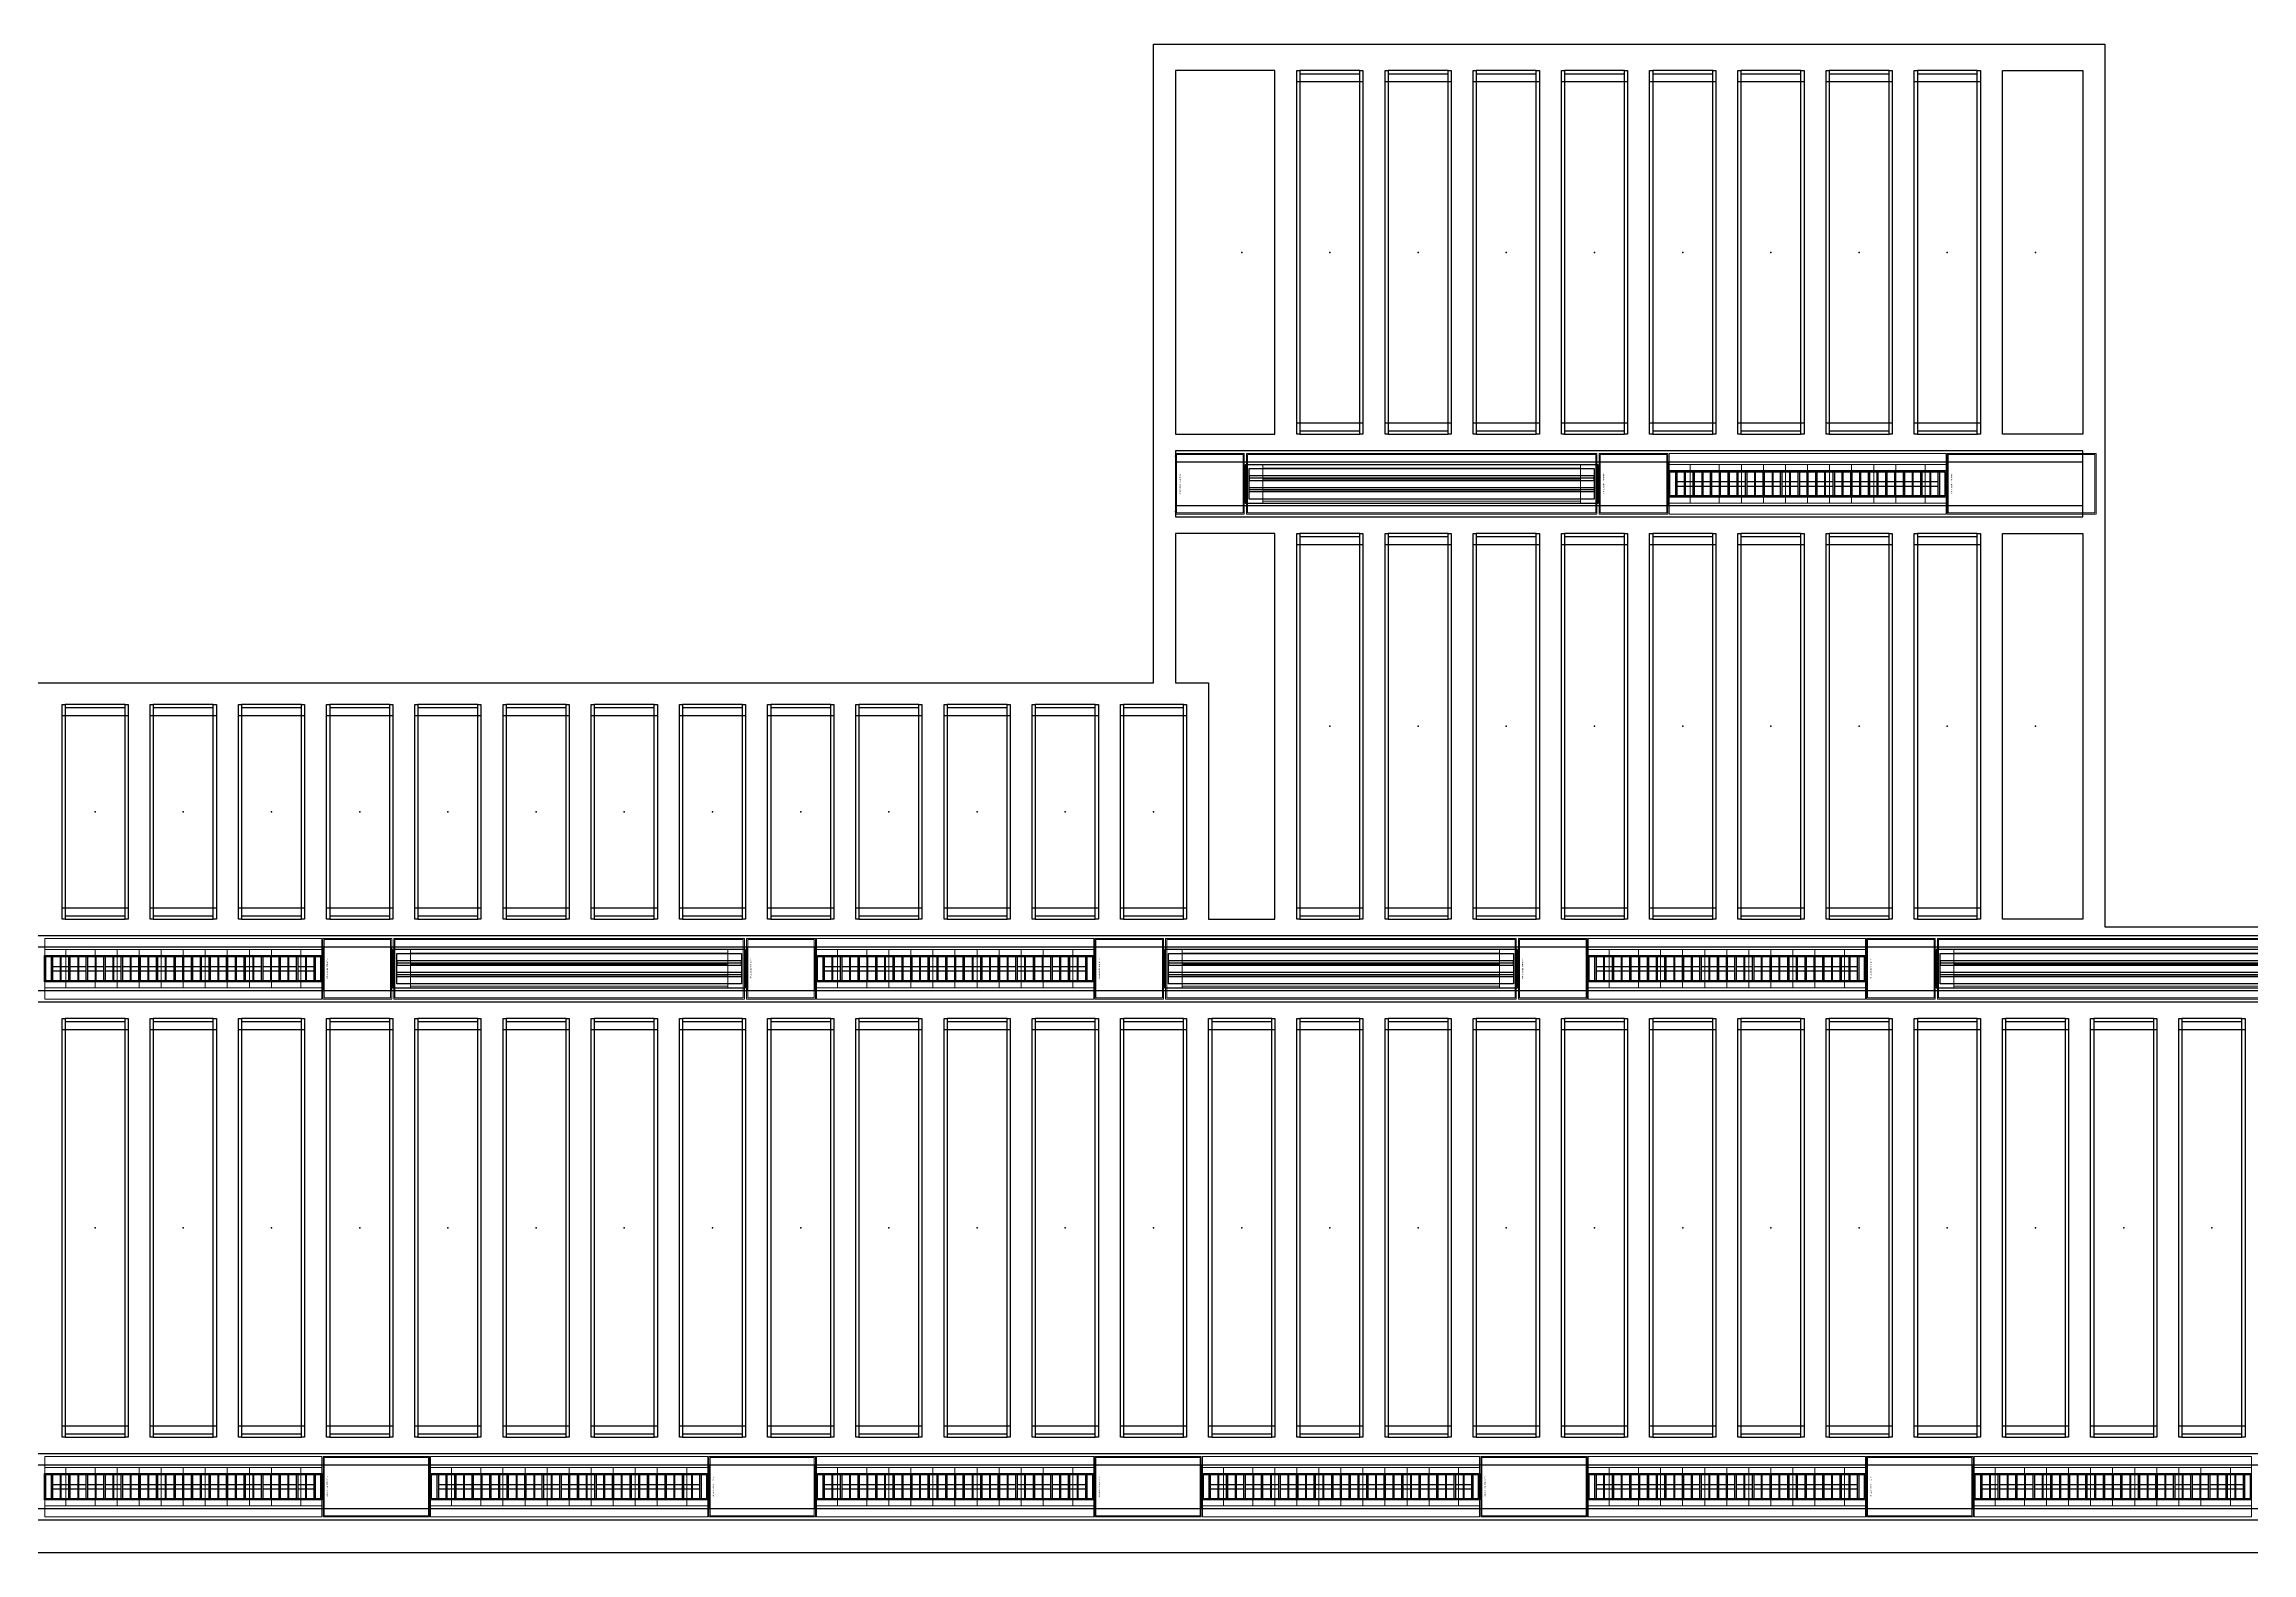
# Model space of a CAD drawing. Header units: millimetres. Extents: x 813027 to 1148939, y -931049 to -10.
# Drawn here: x 945509 to 955521, y -914295 to -907450 of the extents above; entities that cross this region are included whole.
import ezdxf
from ezdxf.enums import TextEntityAlignment as Align

# ---------------------------------------------------------------- set-up
doc = ezdxf.new("R2010")
doc.units = ezdxf.units.MM
doc.linetypes.add('DPA_Hidden 50', pattern=[3, 2, -1])
for name, color, linetype in [('000 - WIPEOUT', 250, 'Continuous'), ('001 - ASCESSORIES', 1, 'Continuous'), ('A04_TUBE SERIES', 2, 'Continuous'), ('A11_ALU.SOLID SHEET', 7, 'Continuous')]:
    doc.layers.add(name, color=color, linetype=linetype)
doc.layers.add('A-GLAZ-CURT', color=2, linetype='Continuous', lineweight=9)

# ---------------------------------------------------------------- blocks, each defined once
blk = doc.blocks.new('*U485')
at = {"color": 1}
blk.add_wipeout([(628, -60), (-629, -60), (-629, 60), (628, 60)], dxfattribs=at).dxf.layer = '000 - WIPEOUT'
at = {"layer": '001 - ASCESSORIES', "color": 0}
blk.add_lwpolyline([(628, -60), (-629, -60), (-629, 60), (628, 60)], close=True, dxfattribs=at)
at = {"layer": '001 - ASCESSORIES'}
for points in [[(623, -55), (-624, -55), (-624, 55), (623, 55)], [(-593, -55), (-598, -55), (-598, 55), (-593, 55)], [(-559, -55), (-554, -55), (-554, 55), (-559, 55)], [(-514, -55), (-519, -55), (-519, 55), (-514, 55)], [(-479, -55), (-474, -55), (-474, 55), (-479, 55)], [(-435, -55), (-440, -55), (-440, 55), (-435, 55)], [(-400, -55), (-395, -55), (-395, 55), (-400, 55)], [(-355, -55), (-360, -55), (-360, 55), (-355, 55)], [(-320, -55), (-315, -55), (-315, 55), (-320, 55)], [(-276, -55), (-281, -55), (-281, 55), (-276, 55)], [(-241, -55), (-236, -55), (-236, 55), (-241, 55)], [(-196, -55), (-201, -55), (-201, 55), (-196, 55)], [(-161, -55), (-156, -55), (-156, 55), (-161, 55)], [(-117, -55), (-122, -55), (-122, 55), (-117, 55)], [(-82, -55), (-77, -55), (-77, 55), (-82, 55)], [(-37, -55), (-42, -55), (-42, 55), (-37, 55)], [(-3, -55), (3, -55), (3, 55), (-3, 55)], [(42, -55), (37, -55), (37, 55), (42, 55)], [(77, -55), (82, -55), (82, 55), (77, 55)], [(122, -55), (117, -55), (117, 55), (122, 55)], [(156, -55), (161, -55), (161, 55), (156, 55)], [(201, -55), (196, -55), (196, 55), (201, 55)], [(236, -55), (241, -55), (241, 55), (236, 55)], [(281, -55), (276, -55), (276, 55), (281, 55)], [(315, -55), (320, -55), (320, 55), (315, 55)], [(360, -55), (355, -55), (355, 55), (360, 55)], [(395, -55), (400, -55), (400, 55), (395, 55)], [(440, -55), (435, -55), (435, 55), (440, 55)], [(474, -55), (479, -55), (479, 55), (474, 55)], [(519, -55), (514, -55), (514, 55), (519, 55)], [(554, -55), (559, -55), (559, 55), (554, 55)], [(598, -55), (593, -55), (593, 55), (598, 55)]]:
    blk.add_lwpolyline(points, close=True, dxfattribs=at)
for points in [[(-593, 10), (-559, 10)], [(-554, 10), (-519, 10)], [(-514, 10), (-479, 10)], [(-474, 10), (-440, 10)], [(-435, 10), (-400, 10)], [(-395, 10), (-360, 10)], [(-355, 10), (-320, 10)], [(-315, 10), (-281, 10)], [(-276, 10), (-241, 10)], [(-236, 10), (-201, 10)], [(-196, 10), (-161, 10)], [(-156, 10), (-122, 10)], [(-117, 10), (-82, 10)], [(-77, 10), (-42, 10)], [(-37, 10), (-3, 10)], [(3, 10), (37, 10)], [(42, 10), (77, 10)], [(82, 10), (117, 10)], [(122, 10), (156, 10)], [(161, 10), (196, 10)], [(201, 10), (236, 10)], [(241, 10), (276, 10)], [(281, 10), (315, 10)], [(320, 10), (355, 10)], [(360, 10), (395, 10)], [(400, 10), (435, 10)], [(440, 10), (474, 10)], [(479, 10), (514, 10)], [(519, 10), (554, 10)], [(559, 10), (593, 10)], [(-593, -10), (-559, -10)], [(-554, -10), (-519, -10)], [(-514, -10), (-479, -10)], [(-474, -10), (-440, -10)], [(-435, -10), (-400, -10)], [(-395, -10), (-360, -10)], [(-355, -10), (-320, -10)], [(-315, -10), (-281, -10)], [(-276, -10), (-241, -10)], [(-236, -10), (-201, -10)], [(-196, -10), (-161, -10)], [(-156, -10), (-122, -10)], [(-117, -10), (-82, -10)], [(-77, -10), (-42, -10)], [(-37, -10), (-3, -10)], [(3, -10), (37, -10)], [(42, -10), (77, -10)], [(82, -10), (117, -10)], [(122, -10), (156, -10)], [(161, -10), (196, -10)], [(201, -10), (236, -10)], [(241, -10), (276, -10)], [(281, -10), (315, -10)], [(320, -10), (355, -10)], [(360, -10), (395, -10)], [(400, -10), (435, -10)], [(440, -10), (474, -10)], [(479, -10), (514, -10)], [(519, -10), (554, -10)], [(559, -10), (593, -10)]]:
    blk.add_lwpolyline(points, dxfattribs=at)
blk = doc.blocks.new('*U493')
at = {"layer": 'A11_ALU.SOLID SHEET', "color": 0}
blk.add_lwpolyline([(483, -98.8), (483, 98.8), (0, 98.8), (0, -98.8)], close=True, dxfattribs=at)
at = {"layer": 'Defpoints', "color": 250}
blk.add_point((0, 0), dxfattribs=at)
blk.add_text('AL.SHEET-HAT-TYPE-R', height=6, rotation=270, dxfattribs=at).set_placement((15, 0), align=Align.BOTTOM_CENTER)
blk = doc.blocks.new('*U488')
at = {"layer": 'A11_ALU.SOLID SHEET', "color": 0}
blk.add_lwpolyline([(311.5, -98.8), (311.5, 98.8), (0, 98.8), (0, -98.8)], close=True, dxfattribs=at)
at = {"layer": 'Defpoints', "color": 250}
blk.add_point((0, 0), dxfattribs=at)
blk.add_text('AL.SHEET-HAT-TYPE-R', height=6, rotation=270, dxfattribs=at).set_placement((15, 0), align=Align.BOTTOM_CENTER)
blk = doc.blocks.new('*U495')
blk.add_attdef('EXTR.OVL-LENGTH_', (-25, -59), '', height=5)
blk.add_wipeout([(-25, 0), (25, 0), (25, 134900), (-25, 134900)]).dxf.layer = '000 - WIPEOUT'
at = {"layer": 'A04_TUBE SERIES', "color": 0}
blk.add_lwpolyline([(-25, 0), (25, 0), (25, 134900), (-25, 134900)], close=True, dxfattribs=at)
blk = doc.blocks.new('*U484')
at = {"layer": '001 - ASCESSORIES', "color": 0, "linetype": 'ByBlock'}
blk.add_lwpolyline([(800, 87), (-800, 87), (-800, -87), (800, -87)], close=True, dxfattribs=at)
at = {"layer": '001 - ASCESSORIES', "linetype": 'ByBlock'}
for points in [[(-782, 69), (782, 69), (782, -69), (-782, -69)], [(782, 36), (-782, 36), (-782, 16), (782, 16)], [(-782, -16), (782, -16), (782, -36), (-782, -36)]]:
    blk.add_lwpolyline(points, close=True, dxfattribs=at)
for points in [[(782, 26), (-782, 26)], [(-782, -26), (782, -26)]]:
    blk.add_lwpolyline(points, dxfattribs=at)
blk = doc.blocks.new('*U501')
blk.add_attdef('EXTR.OVL-LENGTH_', (-25, -59), '', height=5)
blk.add_wipeout([(-25, 0), (25, 0), (25, 4115), (-25, 4115)]).dxf.layer = '000 - WIPEOUT'
blk.add_point((0, 0))
at = {"layer": 'A04_TUBE SERIES', "color": 0}
blk.add_lwpolyline([(-25, 0), (25, 0), (25, 4115), (-25, 4115)], close=True, dxfattribs=at)
blk = doc.blocks.new('*U500')
at = {"layer": 'A11_ALU.SOLID SHEET', "color": 0}
blk.add_lwpolyline([(615, -98.8), (615, 98.8), (0, 98.8), (0, -98.8)], close=True, dxfattribs=at)
at = {"layer": 'Defpoints', "color": 250}
blk.add_point((0, 0), dxfattribs=at)
blk.add_text('AL.SHEET-HAT-TYPE-R', height=6, rotation=270, dxfattribs=at).set_placement((15, 0), align=Align.BOTTOM_CENTER)
blk = doc.blocks.new('*U499')
blk.add_attdef('EXTR.OVL-LENGTH_', (-25, -59), '', height=5)
blk.add_wipeout([(-25, 0), (25, 0), (25, 4115), (-25, 4115)]).dxf.layer = '000 - WIPEOUT'
blk.add_point((0, 0))
at = {"layer": 'A04_TUBE SERIES', "color": 0}
blk.add_lwpolyline([(-25, 0), (25, 0), (25, 4115), (-25, 4115)], close=True, dxfattribs=at)
blk = doc.blocks.new('*U492')
blk.add_attdef('EXTR.OVL-LENGTH_', (-25, -59), '', height=5)
blk.add_wipeout([(-25, 0), (25, 0), (25, 134900), (-25, 134900)]).dxf.layer = '000 - WIPEOUT'
at = {"layer": 'A04_TUBE SERIES', "color": 0}
blk.add_lwpolyline([(-25, 0), (25, 0), (25, 134900), (-25, 134900)], close=True, dxfattribs=at)
blk = doc.blocks.new('*U515')
for p, q in [((-900.3, 14250), (-900.3, 14550)), ((900, 14550), (900, 14250)), ((-900.3, 13850), (-900.3, 14150)), ((900, 14150), (900, 13850)), ((-900.3, 13450), (-900.3, 13750)), ((900, 13750), (900, 13450)), ((-900.3, 13050), (-900.3, 13350)), ((900, 13350), (900, 13050)), ((-900.3, 12650), (-900.3, 12950)), ((900, 12950), (900, 12650)), ((-900.3, 12250), (-900.3, 12550)), ((900, 12550), (900, 12250)), ((-900.3, 11850), (-900.3, 12150)), ((900, 12150), (900, 11850)), ((-900.3, 11450), (-900.3, 11750)), ((900, 11750), (900, 11450)), ((-900.3, 11050), (-900.3, 11350)), ((900, 11350), (900, 11050)), ((-900.3, 10650), (-900.3, 10950)), ((900, 10950), (900, 10650)), ((-900.3, 10250), (-900.3, 10550)), ((900, 10550), (900, 10250)), ((-900.3, 9850), (-900.3, 10150)), ((900, 10150), (900, 9850)), ((-900.3, 9450), (-900.3, 9750)), ((900, 9750), (900, 9450)), ((-900.3, 9050), (-900.3, 9350)), ((900, 9350), (900, 9050)), ((-900.3, 8650), (-900.3, 8950)), ((900, 8950), (900, 8650)), ((-900.3, 8250), (-900.3, 8550)), ((900, 8550), (900, 8250)), ((-900.3, 7850), (-900.3, 8150)), ((900, 8150), (900, 7850)), ((-900.3, 7450), (-900.3, 7750)), ((900, 7750), (900, 7450)), ((-900.3, 7050), (-900.3, 7350)), ((900, 7350), (900, 7050)), ((-900.3, 6650), (-900.3, 6950)), ((900, 6950), (900, 6650)), ((-900.3, 6250), (-900.3, 6550)), ((900, 6550), (900, 6250)), ((-900.3, 5850), (-900.3, 6150)), ((900, 6150), (900, 5850)), ((-900.3, 5450), (-900.3, 5750)), ((900, 5750), (900, 5450)), ((-900.3, 5050), (-900.3, 5350)), ((900, 5350), (900, 5050)), ((-900.3, 4650), (-900.3, 4950)), ((900, 4950), (900, 4650))]:
    blk.add_line(p, q)
for p in [(0, 14400), (0, 14000), (0, 13600), (0, 13200), (0, 12800), (0, 12400), (0, 12000), (0, 11600), (0, 11200), (0, 10800), (0, 10400), (0, 10000), (0, 9600), (0, 9200), (0, 8800), (0, 8400), (0, 8000), (0, 7600), (0, 7200), (0, 6800), (0, 6400), (0, 6000), (0, 5600), (0, 5200), (0, 4800)]:
    blk.add_point(p)
at = {"layer": 'A11_ALU.SOLID SHEET', "color": 0}
for points in [[(-950, 14550), (950, 14550), (950, 14536), (-950, 14536)], [(-950, 14264), (-936, 14264), (-936, 14536), (-950, 14536)], [(950, 14536), (936, 14536), (936, 14264), (950, 14264)], [(-950, 14264), (950, 14264), (950, 14250), (-950, 14250)], [(-950, 14150), (950, 14150), (950, 14136), (-950, 14136)], [(-950, 13864), (-936, 13864), (-936, 14136), (-950, 14136)], [(950, 14136), (936, 14136), (936, 13864), (950, 13864)], [(-950, 13864), (950, 13864), (950, 13850), (-950, 13850)], [(-950, 13750), (950, 13750), (950, 13736), (-950, 13736)], [(-950, 13464), (-936, 13464), (-936, 13736), (-950, 13736)], [(950, 13736), (936, 13736), (936, 13464), (950, 13464)], [(-950, 13464), (950, 13464), (950, 13450), (-950, 13450)], [(-950, 13350), (950, 13350), (950, 13336), (-950, 13336)], [(-950, 13064), (-936, 13064), (-936, 13336), (-950, 13336)], [(950, 13336), (936, 13336), (936, 13064), (950, 13064)], [(-950, 13064), (950, 13064), (950, 13050), (-950, 13050)], [(-950, 12950), (950, 12950), (950, 12936), (-950, 12936)], [(-950, 12664), (-936, 12664), (-936, 12936), (-950, 12936)], [(950, 12936), (936, 12936), (936, 12664), (950, 12664)], [(-950, 12664), (950, 12664), (950, 12650), (-950, 12650)], [(-950, 12550), (950, 12550), (950, 12536), (-950, 12536)], [(-950, 12264), (-936, 12264), (-936, 12536), (-950, 12536)], [(950, 12536), (936, 12536), (936, 12264), (950, 12264)], [(-950, 12264), (950, 12264), (950, 12250), (-950, 12250)], [(-950, 12150), (950, 12150), (950, 12136), (-950, 12136)], [(-950, 11864), (-936, 11864), (-936, 12136), (-950, 12136)], [(950, 12136), (936, 12136), (936, 11864), (950, 11864)], [(-950, 11864), (950, 11864), (950, 11850), (-950, 11850)], [(-950, 11750), (950, 11750), (950, 11736), (-950, 11736)], [(-950, 11464), (-936, 11464), (-936, 11736), (-950, 11736)], [(950, 11736), (936, 11736), (936, 11464), (950, 11464)], [(-950, 11464), (950, 11464), (950, 11450), (-950, 11450)], [(-950, 11350), (950, 11350), (950, 11336), (-950, 11336)], [(-950, 11064), (-936, 11064), (-936, 11336), (-950, 11336)], [(950, 11336), (936, 11336), (936, 11064), (950, 11064)], [(-950, 11064), (950, 11064), (950, 11050), (-950, 11050)], [(-950, 10950), (950, 10950), (950, 10936), (-950, 10936)], [(-950, 10664), (-936, 10664), (-936, 10936), (-950, 10936)], [(950, 10936), (936, 10936), (936, 10664), (950, 10664)], [(-950, 10664), (950, 10664), (950, 10650), (-950, 10650)], [(-950, 10550), (950, 10550), (950, 10536), (-950, 10536)], [(-950, 10264), (-936, 10264), (-936, 10536), (-950, 10536)], [(950, 10536), (936, 10536), (936, 10264), (950, 10264)], [(-950, 10264), (950, 10264), (950, 10250), (-950, 10250)], [(-950, 10150), (950, 10150), (950, 10136), (-950, 10136)], [(-950, 9864), (-936, 9864), (-936, 10136), (-950, 10136)], [(950, 10136), (936, 10136), (936, 9864), (950, 9864)], [(-950, 9864), (950, 9864), (950, 9850), (-950, 9850)], [(-950, 9750), (950, 9750), (950, 9736), (-950, 9736)], [(-950, 9464), (-936, 9464), (-936, 9736), (-950, 9736)], [(950, 9736), (936, 9736), (936, 9464), (950, 9464)], [(-950, 9464), (950, 9464), (950, 9450), (-950, 9450)], [(-950, 9350), (950, 9350), (950, 9336), (-950, 9336)], [(-950, 9064), (-936, 9064), (-936, 9336), (-950, 9336)], [(950, 9336), (936, 9336), (936, 9064), (950, 9064)], [(-950, 9064), (950, 9064), (950, 9050), (-950, 9050)], [(-950, 8950), (950, 8950), (950, 8936), (-950, 8936)], [(-950, 8664), (-936, 8664), (-936, 8936), (-950, 8936)], [(950, 8936), (936, 8936), (936, 8664), (950, 8664)], [(-950, 8664), (950, 8664), (950, 8650), (-950, 8650)], [(-950, 8550), (950, 8550), (950, 8536), (-950, 8536)], [(-950, 8264), (-936, 8264), (-936, 8536), (-950, 8536)], [(950, 8536), (936, 8536), (936, 8264), (950, 8264)], [(-950, 8264), (950, 8264), (950, 8250), (-950, 8250)], [(-950, 8150), (950, 8150), (950, 8136), (-950, 8136)], [(-950, 7864), (-936, 7864), (-936, 8136), (-950, 8136)], [(950, 8136), (936, 8136), (936, 7864), (950, 7864)], [(-950, 7864), (950, 7864), (950, 7850), (-950, 7850)], [(-950, 7750), (950, 7750), (950, 7736), (-950, 7736)], [(-950, 7464), (-936, 7464), (-936, 7736), (-950, 7736)], [(950, 7736), (936, 7736), (936, 7464), (950, 7464)], [(-950, 7464), (950, 7464), (950, 7450), (-950, 7450)], [(-950, 7350), (950, 7350), (950, 7336), (-950, 7336)], [(-950, 7064), (-936, 7064), (-936, 7336), (-950, 7336)], [(950, 7336), (936, 7336), (936, 7064), (950, 7064)], [(-950, 7064), (950, 7064), (950, 7050), (-950, 7050)], [(-950, 6950), (950, 6950), (950, 6936), (-950, 6936)], [(-950, 6664), (-936, 6664), (-936, 6936), (-950, 6936)], [(950, 6936), (936, 6936), (936, 6664), (950, 6664)], [(-950, 6664), (950, 6664), (950, 6650), (-950, 6650)], [(-950, 6550), (950, 6550), (950, 6536), (-950, 6536)], [(-950, 6264), (-936, 6264), (-936, 6536), (-950, 6536)], [(950, 6536), (936, 6536), (936, 6264), (950, 6264)], [(-950, 6264), (950, 6264), (950, 6250), (-950, 6250)], [(-950, 6150), (950, 6150), (950, 6136), (-950, 6136)], [(-950, 5864), (-936, 5864), (-936, 6136), (-950, 6136)], [(950, 6136), (936, 6136), (936, 5864), (950, 5864)], [(-950, 5864), (950, 5864), (950, 5850), (-950, 5850)], [(-950, 5750), (950, 5750), (950, 5736), (-950, 5736)], [(-950, 5464), (-936, 5464), (-936, 5736), (-950, 5736)], [(950, 5736), (936, 5736), (936, 5464), (950, 5464)], [(-950, 5464), (950, 5464), (950, 5450), (-950, 5450)], [(-950, 5350), (950, 5350), (950, 5336), (-950, 5336)], [(-950, 5064), (-936, 5064), (-936, 5336), (-950, 5336)], [(950, 5336), (936, 5336), (936, 5064), (950, 5064)], [(-950, 5064), (950, 5064), (950, 5050), (-950, 5050)], [(-950, 4950), (950, 4950), (950, 4936), (-950, 4936)], [(-950, 4664), (-936, 4664), (-936, 4936), (-950, 4936)], [(950, 4936), (936, 4936), (936, 4664), (950, 4664)], [(-950, 4664), (950, 4664), (950, 4650), (-950, 4650)]]:
    blk.add_lwpolyline(points, close=True, dxfattribs=at)
blk = doc.blocks.new('*U523')
for p, q in [((-437.8, -5550), (-437.8, -5250)), ((437.5, -5250), (437.5, -5550)), ((-437.8, -5950), (-437.8, -5650)), ((437.5, -5650), (437.5, -5950)), ((-437.8, -6350), (-437.8, -6050)), ((437.5, -6050), (437.5, -6350)), ((-437.8, -6750), (-437.8, -6450)), ((437.5, -6450), (437.5, -6750)), ((-437.8, -7150), (-437.8, -6850)), ((437.5, -6850), (437.5, -7150)), ((-437.8, -7550), (-437.8, -7250)), ((437.5, -7250), (437.5, -7550)), ((-437.8, -7950), (-437.8, -7650)), ((437.5, -7650), (437.5, -7950)), ((-437.8, -8350), (-437.8, -8050)), ((437.5, -8050), (437.5, -8350)), ((-437.8, -8750), (-437.8, -8450)), ((437.5, -8450), (437.5, -8750)), ((-437.8, -9150), (-437.8, -8850)), ((437.5, -8850), (437.5, -9150)), ((-437.8, -9550), (-437.8, -9250)), ((437.5, -9250), (437.5, -9550)), ((-437.8, -9950), (-437.8, -9650)), ((437.5, -9650), (437.5, -9950)), ((-437.8, -10350), (-437.8, -10050)), ((437.5, -10050), (437.5, -10350))]:
    blk.add_line(p, q)
for p in [(0, -5400), (0, -5800), (0, -6200), (0, -6600), (0, -7000), (0, -7400), (0, -7800), (0, -8200), (0, -8600), (0, -9000), (0, -9400), (0, -9800), (0, -10200)]:
    blk.add_point(p)
at = {"layer": 'A11_ALU.SOLID SHEET', "color": 0}
for points in [[(-487.5, -5250), (487.5, -5250), (487.5, -5264), (-487.5, -5264)], [(-487.5, -5536), (-473.5, -5536), (-473.5, -5264), (-487.5, -5264)], [(487.5, -5264), (473.5, -5264), (473.5, -5536), (487.5, -5536)], [(-487.5, -5536), (487.5, -5536), (487.5, -5550), (-487.5, -5550)], [(-487.5, -5650), (487.5, -5650), (487.5, -5664), (-487.5, -5664)], [(-487.5, -5936), (-473.5, -5936), (-473.5, -5664), (-487.5, -5664)], [(487.5, -5664), (473.5, -5664), (473.5, -5936), (487.5, -5936)], [(-487.5, -5936), (487.5, -5936), (487.5, -5950), (-487.5, -5950)], [(-487.5, -6050), (487.5, -6050), (487.5, -6064), (-487.5, -6064)], [(-487.5, -6336), (-473.5, -6336), (-473.5, -6064), (-487.5, -6064)], [(487.5, -6064), (473.5, -6064), (473.5, -6336), (487.5, -6336)], [(-487.5, -6336), (487.5, -6336), (487.5, -6350), (-487.5, -6350)], [(-487.5, -6450), (487.5, -6450), (487.5, -6464), (-487.5, -6464)], [(-487.5, -6736), (-473.5, -6736), (-473.5, -6464), (-487.5, -6464)], [(487.5, -6464), (473.5, -6464), (473.5, -6736), (487.5, -6736)], [(-487.5, -6736), (487.5, -6736), (487.5, -6750), (-487.5, -6750)], [(-487.5, -6850), (487.5, -6850), (487.5, -6864), (-487.5, -6864)], [(-487.5, -7136), (-473.5, -7136), (-473.5, -6864), (-487.5, -6864)], [(487.5, -6864), (473.5, -6864), (473.5, -7136), (487.5, -7136)], [(-487.5, -7136), (487.5, -7136), (487.5, -7150), (-487.5, -7150)], [(-487.5, -7250), (487.5, -7250), (487.5, -7264), (-487.5, -7264)], [(-487.5, -7536), (-473.5, -7536), (-473.5, -7264), (-487.5, -7264)], [(487.5, -7264), (473.5, -7264), (473.5, -7536), (487.5, -7536)], [(-487.5, -7536), (487.5, -7536), (487.5, -7550), (-487.5, -7550)], [(-487.5, -7650), (487.5, -7650), (487.5, -7664), (-487.5, -7664)], [(-487.5, -7936), (-473.5, -7936), (-473.5, -7664), (-487.5, -7664)], [(487.5, -7664), (473.5, -7664), (473.5, -7936), (487.5, -7936)], [(-487.5, -7936), (487.5, -7936), (487.5, -7950), (-487.5, -7950)], [(-487.5, -8050), (487.5, -8050), (487.5, -8064), (-487.5, -8064)], [(-487.5, -8336), (-473.5, -8336), (-473.5, -8064), (-487.5, -8064)], [(487.5, -8064), (473.5, -8064), (473.5, -8336), (487.5, -8336)], [(-487.5, -8336), (487.5, -8336), (487.5, -8350), (-487.5, -8350)], [(-487.5, -8450), (487.5, -8450), (487.5, -8464), (-487.5, -8464)], [(-487.5, -8736), (-473.5, -8736), (-473.5, -8464), (-487.5, -8464)], [(487.5, -8464), (473.5, -8464), (473.5, -8736), (487.5, -8736)], [(-487.5, -8736), (487.5, -8736), (487.5, -8750), (-487.5, -8750)], [(-487.5, -8850), (487.5, -8850), (487.5, -8864), (-487.5, -8864)], [(-487.5, -9136), (-473.5, -9136), (-473.5, -8864), (-487.5, -8864)], [(487.5, -8864), (473.5, -8864), (473.5, -9136), (487.5, -9136)], [(-487.5, -9136), (487.5, -9136), (487.5, -9150), (-487.5, -9150)], [(-487.5, -9250), (487.5, -9250), (487.5, -9264), (-487.5, -9264)], [(-487.5, -9536), (-473.5, -9536), (-473.5, -9264), (-487.5, -9264)], [(487.5, -9264), (473.5, -9264), (473.5, -9536), (487.5, -9536)], [(-487.5, -9536), (487.5, -9536), (487.5, -9550), (-487.5, -9550)], [(-487.5, -9650), (487.5, -9650), (487.5, -9664), (-487.5, -9664)], [(-487.5, -9936), (-473.5, -9936), (-473.5, -9664), (-487.5, -9664)], [(487.5, -9664), (473.5, -9664), (473.5, -9936), (487.5, -9936)], [(-487.5, -9936), (487.5, -9936), (487.5, -9950), (-487.5, -9950)], [(-487.5, -10050), (487.5, -10050), (487.5, -10064), (-487.5, -10064)], [(-487.5, -10336), (-473.5, -10336), (-473.5, -10064), (-487.5, -10064)], [(487.5, -10064), (473.5, -10064), (473.5, -10336), (487.5, -10336)], [(-487.5, -10336), (487.5, -10336), (487.5, -10350), (-487.5, -10350)]]:
    blk.add_lwpolyline(points, close=True, dxfattribs=at)
blk = doc.blocks.new('*U524')
for p, q in [((-825, 1250), (-825, 1550)), ((825, 1550), (825, 1250)), ((-825, 850), (-825, 1150)), ((825, 1150), (825, 850)), ((-825, 450), (-825, 750)), ((825, 750), (825, 450)), ((-825, 50), (-825, 350)), ((825, 350), (825, 50)), ((-825, -350), (-825, -50)), ((825, -50), (825, -350)), ((-825, -750), (-825, -450)), ((825, -450), (825, -750)), ((-825, -1150), (-825, -850)), ((825, -850), (825, -1150)), ((-825, -1550), (-825, -1250)), ((825, -1250), (825, -1550))]:
    blk.add_line(p, q)
for p in [(0, 1400), (0, 1000), (0, 600), (0, 200), (0, -200), (0, -600), (0, -1000), (0, -1400)]:
    blk.add_point(p)
at = {"layer": 'A11_ALU.SOLID SHEET', "color": 0}
for points in [[(-875, 1550), (875, 1550), (875, 1536), (-875, 1536)], [(-875, 1264), (-861, 1264), (-861, 1536), (-875, 1536)], [(875, 1536), (861, 1536), (861, 1264), (875, 1264)], [(-875, 1264), (875, 1264), (875, 1250), (-875, 1250)], [(-875, 1150), (875, 1150), (875, 1136), (-875, 1136)], [(-875, 864), (-861, 864), (-861, 1136), (-875, 1136)], [(875, 1136), (861, 1136), (861, 864), (875, 864)], [(-875, 864), (875, 864), (875, 850), (-875, 850)], [(-875, 750), (875, 750), (875, 736), (-875, 736)], [(-875, 464), (-861, 464), (-861, 736), (-875, 736)], [(875, 736), (861, 736), (861, 464), (875, 464)], [(-875, 464), (875, 464), (875, 450), (-875, 450)], [(-875, 350), (875, 350), (875, 336), (-875, 336)], [(-875, 64), (-861, 64), (-861, 336), (-875, 336)], [(875, 336), (861, 336), (861, 64), (875, 64)], [(-875, 64), (875, 64), (875, 50), (-875, 50)], [(-875, -50), (875, -50), (875, -64), (-875, -64)], [(-875, -336), (-861, -336), (-861, -64), (-875, -64)], [(875, -64), (861, -64), (861, -336), (875, -336)], [(-875, -336), (875, -336), (875, -350), (-875, -350)], [(-875, -450), (875, -450), (875, -464), (-875, -464)], [(-875, -736), (-861, -736), (-861, -464), (-875, -464)], [(875, -464), (861, -464), (861, -736), (875, -736)], [(-875, -736), (875, -736), (875, -750), (-875, -750)], [(-875, -850), (875, -850), (875, -864), (-875, -864)], [(-875, -1136), (-861, -1136), (-861, -864), (-875, -864)], [(875, -864), (861, -864), (861, -1136), (875, -1136)], [(-875, -1136), (875, -1136), (875, -1150), (-875, -1150)], [(-875, -1250), (875, -1250), (875, -1264), (-875, -1264)], [(-875, -1536), (-861, -1536), (-861, -1264), (-875, -1264)], [(875, -1264), (861, -1264), (861, -1536), (875, -1536)], [(-875, -1536), (875, -1536), (875, -1550), (-875, -1550)]]:
    blk.add_lwpolyline(points, close=True, dxfattribs=at)
blk = doc.blocks.new('*U525')
for p, q in [((-775.3, 1250), (-775.3, 1550)), ((775, 1550), (775, 1250)), ((-775.3, 850), (-775.3, 1150)), ((775, 1150), (775, 850)), ((-775.3, 450), (-775.3, 750)), ((775, 750), (775, 450)), ((-775.3, 50), (-775.3, 350)), ((775, 350), (775, 50)), ((-775.3, -350), (-775.3, -50)), ((775, -50), (775, -350)), ((-775.3, -750), (-775.3, -450)), ((775, -450), (775, -750)), ((-775.3, -1150), (-775.3, -850)), ((775, -850), (775, -1150)), ((-775.3, -1550), (-775.3, -1250)), ((775, -1250), (775, -1550))]:
    blk.add_line(p, q)
for p in [(0, 1400), (0, 1000), (0, 600), (0, 200), (0, -200), (0, -600), (0, -1000), (0, -1400)]:
    blk.add_point(p)
at = {"layer": 'A11_ALU.SOLID SHEET', "color": 0}
for points in [[(-825, 1550), (825, 1550), (825, 1536), (-825, 1536)], [(-825, 1264), (-811, 1264), (-811, 1536), (-825, 1536)], [(825, 1536), (811, 1536), (811, 1264), (825, 1264)], [(-825, 1264), (825, 1264), (825, 1250), (-825, 1250)], [(-825, 1150), (825, 1150), (825, 1136), (-825, 1136)], [(-825, 864), (-811, 864), (-811, 1136), (-825, 1136)], [(825, 1136), (811, 1136), (811, 864), (825, 864)], [(-825, 864), (825, 864), (825, 850), (-825, 850)], [(-825, 750), (825, 750), (825, 736), (-825, 736)], [(-825, 464), (-811, 464), (-811, 736), (-825, 736)], [(825, 736), (811, 736), (811, 464), (825, 464)], [(-825, 464), (825, 464), (825, 450), (-825, 450)], [(-825, 350), (825, 350), (825, 336), (-825, 336)], [(-825, 64), (-811, 64), (-811, 336), (-825, 336)], [(825, 336), (811, 336), (811, 64), (825, 64)], [(-825, 64), (825, 64), (825, 50), (-825, 50)], [(-825, -50), (825, -50), (825, -64), (-825, -64)], [(-825, -336), (-811, -336), (-811, -64), (-825, -64)], [(825, -64), (811, -64), (811, -336), (825, -336)], [(-825, -336), (825, -336), (825, -350), (-825, -350)], [(-825, -450), (825, -450), (825, -464), (-825, -464)], [(-825, -736), (-811, -736), (-811, -464), (-825, -464)], [(825, -464), (811, -464), (811, -736), (825, -736)], [(-825, -736), (825, -736), (825, -750), (-825, -750)], [(-825, -850), (825, -850), (825, -864), (-825, -864)], [(-825, -1136), (-811, -1136), (-811, -864), (-825, -864)], [(825, -864), (811, -864), (811, -1136), (825, -1136)], [(-825, -1136), (825, -1136), (825, -1150), (-825, -1150)], [(-825, -1250), (825, -1250), (825, -1264), (-825, -1264)], [(-825, -1536), (-811, -1536), (-811, -1264), (-825, -1264)], [(825, -1264), (811, -1264), (811, -1536), (825, -1536)], [(-825, -1536), (825, -1536), (825, -1550), (-825, -1550)]]:
    blk.add_lwpolyline(points, close=True, dxfattribs=at)
blk = doc.blocks.new('*U553')
blk.add_point((0, 0))
blk.add_wipeout([(825, 250), (825, 700), (-825, 700), (-825, 250)]).dxf.layer = '000 - WIPEOUT'
blk.add_point((0, 400))
at = {"layer": 'A11_ALU.SOLID SHEET', "color": 0}
blk.add_lwpolyline([(825, 250), (825, 700), (-825, 700), (-825, 250)], close=True, dxfattribs=at)
blk = doc.blocks.new('*U554')
blk.add_point((0, 0))
blk.add_wipeout([(825, 250), (825, 615), (-825, 615), (-825, 250)]).dxf.layer = '000 - WIPEOUT'
blk.add_point((0, 400))
at = {"layer": 'A11_ALU.SOLID SHEET', "color": 0}
blk.add_lwpolyline([(825, 250), (825, 615), (-825, 615), (-825, 250)], close=True, dxfattribs=at)
blk = doc.blocks.new('*U555')
blk.add_point((0, 0))
blk.add_wipeout([(875, 250), (875, 615), (-875, 615), (-875, 250)]).dxf.layer = '000 - WIPEOUT'
blk.add_point((0, 400))
at = {"layer": 'A11_ALU.SOLID SHEET', "color": 0}
blk.add_lwpolyline([(875, 250), (875, 615), (-875, 615), (-875, 250)], close=True, dxfattribs=at)
blk = doc.blocks.new('C-2-PP21-AR-4160-01-B_20250829-084416_NEWCL')
blk.add_lwpolyline([(-19350, -9295), (-154550, -9295), (-154550, -7995), (-154500, -7995), (-154500, -5680), (-154500, -5680), (-142750, -5680), (-142750, -2500), (-132560, -2500), (-132560, -6455), (-117731, -6455), (-117731, -5800), (-117350, -5800), (-117350, -5345), (-113350, -5345), (-113350, -5347), (-96550, -5347), (-96550, -2450), (-92235, -2450), (-92235, -6455), (-84190, -6455)])
at = {"layer": 'A11_ALU.SOLID SHEET', "color": 2}
blk.add_lwpolyline([(-96300, -5347), (-96300, -6420), (-96000, -6420), (-96000, -4670), (-96450, -4670), (-96450, -5347)], close=True, dxfattribs=at)
at = {"rotation": 90}
for name, p in [('*U525', (-94350, -3395)), ('*U524', (-94350, -5545)), ('*U523', (-106750, -5933)), ('*U515', (-86950, -7820))]:
    blk.add_blockref(name, p, dxfattribs=at)
for name, p in [('*U488', (-96450, -4445)), ('*U484', (-95334, -4445)), ('*U500', (-92950, -4445)), ('*U484', (-99200, -6645)), ('*U488', (-98395, -6645)), ('*U484', (-95700, -6645)), ('*U488', (-94895, -6645)), ('*U488', (-93316, -6645)), ('*U484', (-92200, -6645)), ('*U493', (-100316, -8995)), ('*U493', (-93316, -8995))]:
    blk.add_blockref(name, p)
for p in [(-93584, -4445), (-100950, -6645), (-97450, -6645), (-93950, -6645), (-100950, -8995), (-99200, -8995), (-95700, -8995), (-92200, -8995)]:
    blk.add_blockref('*U485', p)
at = {"layer": 'A11_ALU.SOLID SHEET', "color": 2, "rotation": 90}
blk.add_blockref('*U553', (-95750, -3395), dxfattribs=at)
at = {"layer": 'A11_ALU.SOLID SHEET', "color": 2, "xscale": -1, "rotation": 270}
for name, p in [('*U554', (-92950, -3395)), ('*U555', (-92950, -5545))]:
    blk.add_blockref(name, p, dxfattribs=at)
for name, p in [('*U488', (-94528, -4445)), ('*U488', (-100316, -6645)), ('*U488', (-96816, -6645)), ('*U493', (-98566, -8995)), ('*U493', (-96816, -8995)), ('*U493', (-95066, -8995))]:
    blk.add_blockref(name, p)
at = {"rotation": 270}
for name, p in [('*U501', (-96450, -4320)), ('*U499', (-96450, -4570)), ('*U492', (-154400, -6520)), ('*U492', (-154400, -6770))]:
    blk.add_blockref(name, p, dxfattribs=at)
for p in [(-97450, -8995), (-93950, -8995)]:
    blk.add_blockref('*U485', p)
for p in [(-154400, -8870), (-154400, -9120)]:
    blk.add_blockref('*U495', p, dxfattribs=at)
blk = doc.blocks.new('DPA_CP_Metal Ceiling Luminaire1 - Linear Luminaire 2-14739897-4160 - LOWER PLATFORM LEVEL - REFLECTED CEILING GENERAL PLAN')
at = {"layer": 'A-GLAZ-CURT'}
for p, q in [((901768, -114474), (901768, -114199)), ((901768, -114199), (903025, -114199)), ((901768, -114199), (901768, -114474)), ((903025, -114199), (901768, -114199)), ((901768, -114199), (903025, -114199)), ((903025, -114199), (903025, -114474)), ((903025, -114474), (903025, -114199)), ((901768, -114249), (901768, -114474)), ((901768, -114249), (903025, -114249)), ((903025, -114249), (903025, -114474)), ((901768, -114424), (903025, -114424)), ((903025, -114474), (901768, -114474)), ((903025, -114474), (901768, -114474)), ((901768, -114474), (903025, -114474))]:
    blk.add_line(p, q, dxfattribs=at)
at = {"layer": 'A-GLAZ-CURT', "linetype": 'DPA_Hidden 50'}
for p, q in [((901863, -114249), (901863, -114424)), ((901996, -114249), (901996, -114424)), ((902096, -114249), (902096, -114424)), ((902196, -114249), (902196, -114424)), ((902296, -114249), (902296, -114424)), ((902396, -114249), (902396, -114424)), ((902496, -114249), (902496, -114424)), ((902596, -114249), (902596, -114424)), ((902696, -114249), (902696, -114424)), ((902796, -114249), (902796, -114424)), ((902930, -114249), (902930, -114424))]:
    blk.add_line(p, q, dxfattribs=at)
blk = doc.blocks.new('DPA_CP_Metal Ceiling Panel - Horizontal with Gap-20306943-4160 - LOWER PLATFORM LEVEL - REFLECTED CEILING GENERAL PLAN')
at = {"layer": 'A-GLAZ-CURT'}
for p, q in [((910030, -114474), (910030, -114199)), ((910030, -114199), (910513, -114199)), ((910030, -114474), (910030, -114199)), ((910030, -114199), (910513, -114199)), ((910513, -114199), (910030, -114199)), ((910030, -114199), (910030, -114474)), ((910513, -114199), (910030, -114199)), ((910030, -114199), (910030, -114474)), ((910030, -114474), (910030, -114199)), ((910030, -114199), (910513, -114199)), ((910035, -114469), (910035, -114204)), ((910035, -114204), (910508, -114204)), ((910508, -114204), (910508, -114469)), ((910513, -114474), (910513, -114199)), ((910513, -114199), (910513, -114474)), ((910513, -114474), (910513, -114199)), ((910513, -114474), (910513, -114199)), ((910513, -114199), (910513, -114474)), ((910030, -114474), (910513, -114474)), ((910513, -114474), (910030, -114474)), ((910030, -114474), (910513, -114474)), ((910030, -114474), (910513, -114474)), ((910513, -114474), (910030, -114474)), ((910035, -114469), (910508, -114469))]:
    blk.add_line(p, q, dxfattribs=at)
blk = doc.blocks.new('DPA_CP_Metal Ceiling Panel - Horizontal with Gap-20308794-4160 - LOWER PLATFORM LEVEL - REFLECTED CEILING GENERAL PLAN')
at = {"layer": 'A-GLAZ-CURT'}
for p, q in [((910201, -109924), (910201, -109649)), ((910201, -109649), (910513, -109649)), ((910201, -109924), (910201, -109649)), ((910201, -109649), (910513, -109649)), ((910513, -109649), (910201, -109649)), ((910201, -109649), (910201, -109924)), ((910513, -109649), (910201, -109649)), ((910201, -109649), (910201, -109924)), ((910201, -109924), (910201, -109649)), ((910201, -109649), (910513, -109649)), ((910206, -109919), (910206, -109654)), ((910206, -109654), (910508, -109654)), ((910508, -109654), (910508, -109919)), ((910513, -109924), (910513, -109649)), ((910513, -109649), (910513, -109924)), ((910513, -109924), (910513, -109649)), ((910513, -109924), (910513, -109649)), ((910513, -109649), (910513, -109924)), ((910201, -109924), (910513, -109924)), ((910513, -109924), (910201, -109924)), ((910201, -109924), (910513, -109924)), ((910201, -109924), (910513, -109924)), ((910513, -109924), (910201, -109924)), ((910206, -109919), (910508, -109919))]:
    blk.add_line(p, q, dxfattribs=at)
blk = doc.blocks.new('DPA_CP_Metal Ceiling Air Supply - Linear Diffuser Air Supply-14762131-4160 - LOWER PLATFORM LEVEL - REFLECTED CEILING GENERAL PLAN')
at = {"layer": 'A-GLAZ-CURT'}
h = blk.add_hatch(dxfattribs=at)
h.set_pattern_fill('FP_13', color=256, style=0, pattern_type=2)
h.set_pattern_definition([(180, (909396.33, -109824.28), (6e-15, 50), [])])
h.paths.add_polyline_path([(908676, -109874), (910116, -109874), (910116, -109699), (908676, -109699)])
for p, q in [((908601, -109924), (908601, -109649)), ((908601, -109649), (910191, -109649)), ((908601, -109924), (908601, -109649)), ((908601, -109649), (910191, -109649)), ((910191, -109649), (908601, -109649)), ((908601, -109649), (908601, -109924)), ((910191, -109649), (908601, -109649)), ((908601, -109649), (908601, -109924)), ((908601, -109924), (908601, -109649)), ((908601, -109649), (910191, -109649)), ((908606, -109919), (908606, -109654)), ((908606, -109654), (910186, -109654)), ((910116, -109699), (908676, -109699)), ((908676, -109699), (908676, -109874)), ((908676, -109874), (908676, -109699)), ((908676, -109699), (910116, -109699)), ((908676, -109874), (908676, -109699)), ((908676, -109699), (910116, -109699)), ((910116, -109699), (908676, -109699)), ((908676, -109699), (908676, -109874)), ((910116, -109874), (910116, -109699)), ((910116, -109699), (910116, -109874)), ((910116, -109699), (910116, -109874)), ((910116, -109874), (910116, -109699)), ((910186, -109654), (910186, -109919)), ((910191, -109924), (910191, -109649)), ((910191, -109649), (910191, -109924)), ((910191, -109924), (910191, -109649)), ((910191, -109924), (910191, -109649)), ((910191, -109649), (910191, -109924)), ((908601, -109924), (910191, -109924)), ((910191, -109924), (908601, -109924)), ((908601, -109924), (910191, -109924)), ((908601, -109924), (910191, -109924)), ((910191, -109924), (908601, -109924)), ((908606, -109919), (910186, -109919)), ((908676, -109874), (910116, -109874)), ((910116, -109874), (908676, -109874)), ((910116, -109874), (908676, -109874)), ((908676, -109874), (910116, -109874))]:
    blk.add_line(p, q, dxfattribs=at)
blk = doc.blocks.new('DPA_CP_Metal Ceiling Panel - Horizontal with Gap-20310714-4160 - LOWER PLATFORM LEVEL - REFLECTED CEILING GENERAL PLAN')
at = {"layer": 'A-GLAZ-CURT'}
for p, q in [((954146, -109924), (954146, -109649)), ((954146, -109649), (954821, -109649)), ((954146, -109924), (954146, -109649)), ((954146, -109649), (954821, -109649)), ((954821, -109649), (954146, -109649)), ((954146, -109649), (954146, -109924)), ((954821, -109649), (954146, -109649)), ((954146, -109649), (954146, -109924)), ((954146, -109924), (954146, -109649)), ((954146, -109649), (954821, -109649)), ((954151, -109919), (954151, -109654)), ((954151, -109654), (954816, -109654)), ((954816, -109654), (954816, -109919)), ((954821, -109924), (954821, -109649)), ((954821, -109649), (954821, -109924)), ((954821, -109924), (954821, -109649)), ((954821, -109924), (954821, -109649)), ((954821, -109649), (954821, -109924)), ((954146, -109924), (954821, -109924)), ((954821, -109924), (954146, -109924)), ((954146, -109924), (954821, -109924)), ((954146, -109924), (954821, -109924)), ((954821, -109924), (954146, -109924)), ((954151, -109919), (954816, -109919))]:
    blk.add_line(p, q, dxfattribs=at)

msp = doc.modelspace()

# ---------------------------------------------------------------- block references
msp.add_blockref('C-2-PP21-AR-4160-01-B_20250829-084416_NEWCL', (1047090, -905000))

# ---------------------------------------------------------------- next in the draw order: block references
at = {"layer": 'A-GLAZ-CURT'}
for name, p in [('DPA_CP_Metal Ceiling Panel - Horizontal with Gap-20308794-4160 - LOWER PLATFORM LEVEL - REFLECTED CEILING GENERAL PLAN', (40438.5, -799658)), ('DPA_CP_Metal Ceiling Air Supply - Linear Diffuser Air Supply-14762131-4160 - LOWER PLATFORM LEVEL - REFLECTED CEILING GENERAL PLAN', (42360, -799658)), ('DPA_CP_Metal Ceiling Panel - Horizontal with Gap-20308794-4160 - LOWER PLATFORM LEVEL - REFLECTED CEILING GENERAL PLAN', (42360, -799658)), ('DPA_CP_Metal Ceiling Luminaire1 - Linear Luminaire 2-14739897-4160 - LOWER PLATFORM LEVEL - REFLECTED CEILING GENERAL PLAN', (51110, -795108)), ('DPA_CP_Metal Ceiling Panel - Horizontal with Gap-20310714-4160 - LOWER PLATFORM LEVEL - REFLECTED CEILING GENERAL PLAN', (-6.5, -799658)), ('DPA_CP_Metal Ceiling Luminaire1 - Linear Luminaire 2-14739897-4160 - LOWER PLATFORM LEVEL - REFLECTED CEILING GENERAL PLAN', (43743.7, -797308.2)), ('DPA_CP_Metal Ceiling Panel - Horizontal with Gap-20308794-4160 - LOWER PLATFORM LEVEL - REFLECTED CEILING GENERAL PLAN', (36572.2, -801858.2)), ('DPA_CP_Metal Ceiling Air Supply - Linear Diffuser Air Supply-14762131-4160 - LOWER PLATFORM LEVEL - REFLECTED CEILING GENERAL PLAN', (38493.7, -801858.2)), ('DPA_CP_Metal Ceiling Panel - Horizontal with Gap-20308794-4160 - LOWER PLATFORM LEVEL - REFLECTED CEILING GENERAL PLAN', (38493.7, -801858.2)), ('DPA_CP_Metal Ceiling Luminaire1 - Linear Luminaire 2-14739897-4160 - LOWER PLATFORM LEVEL - REFLECTED CEILING GENERAL PLAN', (47243.7, -797308.2)), ('DPA_CP_Metal Ceiling Panel - Horizontal with Gap-20308794-4160 - LOWER PLATFORM LEVEL - REFLECTED CEILING GENERAL PLAN', (40072.2, -801858.2)), ('DPA_CP_Metal Ceiling Air Supply - Linear Diffuser Air Supply-14762131-4160 - LOWER PLATFORM LEVEL - REFLECTED CEILING GENERAL PLAN', (41993.7, -801858.2)), ('DPA_CP_Metal Ceiling Panel - Horizontal with Gap-20308794-4160 - LOWER PLATFORM LEVEL - REFLECTED CEILING GENERAL PLAN', (41993.7, -801858.2)), ('DPA_CP_Metal Ceiling Luminaire1 - Linear Luminaire 2-14739897-4160 - LOWER PLATFORM LEVEL - REFLECTED CEILING GENERAL PLAN', (50743.7, -797308.2)), ('DPA_CP_Metal Ceiling Panel - Horizontal with Gap-20308794-4160 - LOWER PLATFORM LEVEL - REFLECTED CEILING GENERAL PLAN', (43572.2, -801858.2)), ('DPA_CP_Metal Ceiling Air Supply - Linear Diffuser Air Supply-14762131-4160 - LOWER PLATFORM LEVEL - REFLECTED CEILING GENERAL PLAN', (45493.7, -801858.2)), ('DPA_CP_Metal Ceiling Luminaire1 - Linear Luminaire 2-14739897-4160 - LOWER PLATFORM LEVEL - REFLECTED CEILING GENERAL PLAN', (43743.7, -799658.2)), ('DPA_CP_Metal Ceiling Panel - Horizontal with Gap-20306943-4160 - LOWER PLATFORM LEVEL - REFLECTED CEILING GENERAL PLAN', (36743.7, -799658.2)), ('DPA_CP_Metal Ceiling Luminaire1 - Linear Luminaire 2-14739897-4160 - LOWER PLATFORM LEVEL - REFLECTED CEILING GENERAL PLAN', (45493.7, -799658.2)), ('DPA_CP_Metal Ceiling Panel - Horizontal with Gap-20306943-4160 - LOWER PLATFORM LEVEL - REFLECTED CEILING GENERAL PLAN', (38493.7, -799658.2)), ('DPA_CP_Metal Ceiling Luminaire1 - Linear Luminaire 2-14739897-4160 - LOWER PLATFORM LEVEL - REFLECTED CEILING GENERAL PLAN', (47243.7, -799658.2)), ('DPA_CP_Metal Ceiling Panel - Horizontal with Gap-20306943-4160 - LOWER PLATFORM LEVEL - REFLECTED CEILING GENERAL PLAN', (40243.7, -799658.2)), ('DPA_CP_Metal Ceiling Luminaire1 - Linear Luminaire 2-14739897-4160 - LOWER PLATFORM LEVEL - REFLECTED CEILING GENERAL PLAN', (48993.7, -799658.2)), ('DPA_CP_Metal Ceiling Panel - Horizontal with Gap-20306943-4160 - LOWER PLATFORM LEVEL - REFLECTED CEILING GENERAL PLAN', (41993.7, -799658.2)), ('DPA_CP_Metal Ceiling Luminaire1 - Linear Luminaire 2-14739897-4160 - LOWER PLATFORM LEVEL - REFLECTED CEILING GENERAL PLAN', (50743.7, -799658.2)), ('DPA_CP_Metal Ceiling Panel - Horizontal with Gap-20306943-4160 - LOWER PLATFORM LEVEL - REFLECTED CEILING GENERAL PLAN', (43743.7, -799658.2)), ('DPA_CP_Metal Ceiling Luminaire1 - Linear Luminaire 2-14739897-4160 - LOWER PLATFORM LEVEL - REFLECTED CEILING GENERAL PLAN', (52493.7, -799658.2))]:
    msp.add_blockref(name, p, dxfattribs=at)

doc.saveas('drawing.dxf')
